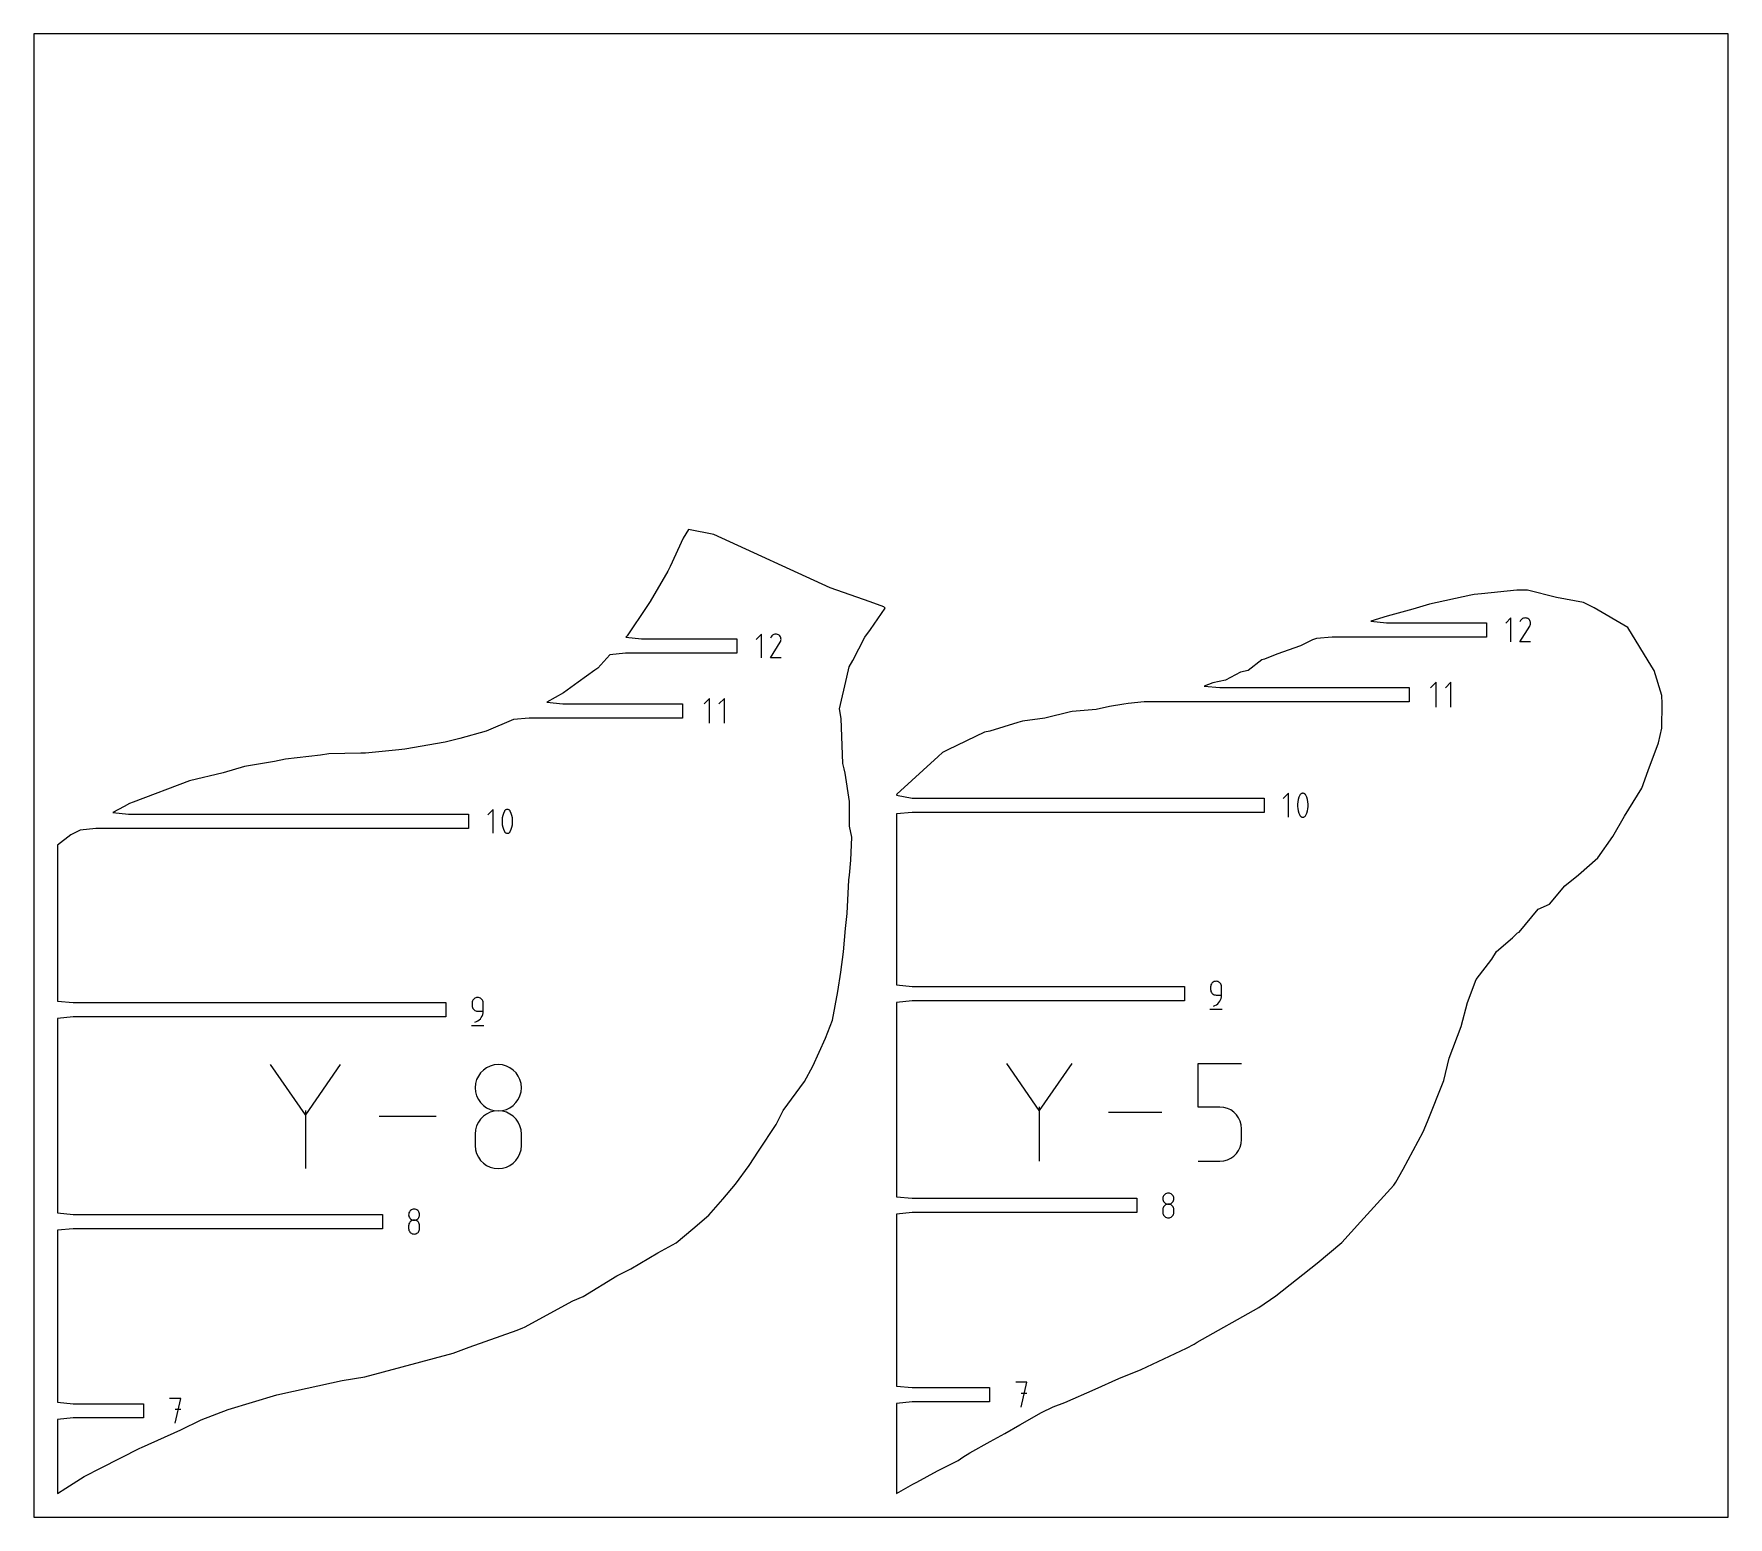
# Model space of a CAD drawing. Extents: x 0 to 480, y 0 to 420.
import ezdxf

# ---------------------------------------------------------------- set-up
doc = ezdxf.new("R2010")
doc.units = 0

msp = doc.modelspace()

# ---------------------------------------------------------------- linework, layer by layer
at = {"layer": 'annotation', "color": 1}
for p, q in [((418.486936, 254.611264), (416.984001, 253.107906)), ((418.486936, 247.850816), (418.486936, 254.611264)), ((421.781179, 254.413613), (421.567931, 254.266563)), ((422.014263, 254.521041), (421.781179, 254.413613)), ((422.261476, 254.587364), (422.014263, 254.521041)), ((422.517108, 254.611099), (422.261476, 254.587364)), ((422.775452, 254.590764), (422.517108, 254.611099)), ((423.030799, 254.524875), (422.775452, 254.590764)), ((423.277439, 254.411949), (423.030799, 254.524875)), ((423.498033, 254.255306), (423.277439, 254.411949)), ((423.277439, 254.411949), (423.277439, 254.411949)), ((206.140761, 250.048709), (204.637827, 248.545351)), ((206.140761, 243.28826), (206.140761, 250.048709)), ((209.221757, 249.704008), (209.034055, 249.518819)), ((209.435004, 249.851058), (209.221757, 249.704008)), ((209.668089, 249.958486), (209.435004, 249.851058)), ((209.915301, 250.024809), (209.668089, 249.958486)), ((210.170934, 250.048544), (209.915301, 250.024809)), ((210.429278, 250.028208), (210.170934, 250.048544)), ((210.684625, 249.962319), (210.429278, 250.028208)), ((210.931265, 249.849393), (210.684625, 249.962319)), ((211.151859, 249.692751), (210.931265, 249.849393)), ((210.931265, 249.849393), (210.931265, 249.849393)), ((211.336299, 249.50478), (211.151859, 249.692751)), ((421.022402, 247.850761), (423.796789, 252.317168)), ((421.223783, 253.85953), (421.026642, 253.481359)), ((421.38023, 254.081375), (421.223783, 253.85953)), ((421.567931, 254.266563), (421.38023, 254.081375)), ((423.682473, 254.067336), (423.498033, 254.255306)), ((423.82912, 253.853799), (423.682473, 254.067336)), ((423.796789, 252.317168), (423.800106, 252.321272)), ((423.796789, 252.317168), (423.796789, 252.317168)), ((423.800106, 252.321272), (423.803286, 252.325411)), ((423.803286, 252.325411), (423.806352, 252.32962)), ((423.806352, 252.32962), (423.809323, 252.333933)), ((423.809323, 252.333933), (423.812221, 252.338386)), ((423.812221, 252.338386), (423.815066, 252.343013)), ((423.815066, 252.343013), (423.817881, 252.34785)), ((423.817881, 252.34785), (423.820684, 252.352931)), ((423.820684, 252.352931), (423.823499, 252.358292)), ((423.823499, 252.358292), (423.938052, 252.604248)), ((423.823499, 252.358292), (423.823499, 252.358292)), ((423.936333, 253.620456), (423.82912, 253.853799)), ((424.002473, 253.373069), (423.936333, 253.620456)), ((423.938052, 252.604248), (424.004973, 252.859204)), ((424.0259, 253.117398), (424.002473, 253.373069)), ((424.004973, 252.859204), (424.0259, 253.117398)), ((208.676228, 243.288205), (211.450615, 247.754612)), ((208.877608, 249.296975), (208.680467, 248.918803)), ((209.034055, 249.518819), (208.877608, 249.296975)), ((211.482946, 249.291243), (211.336299, 249.50478)), ((211.450615, 247.754612), (211.453931, 247.758716)), ((211.450615, 247.754612), (211.450615, 247.754612)), ((211.453931, 247.758716), (211.457112, 247.762855)), ((211.457112, 247.762855), (211.460177, 247.767064)), ((211.460177, 247.767064), (211.463149, 247.771378)), ((211.463149, 247.771378), (211.466047, 247.775831)), ((211.466047, 247.775831), (211.468892, 247.780458)), ((211.468892, 247.780458), (211.471706, 247.785295)), ((211.471706, 247.785295), (211.47451, 247.790376)), ((211.47451, 247.790376), (211.477324, 247.795736)), ((211.477324, 247.795736), (211.591878, 248.041693)), ((211.477324, 247.795736), (211.477324, 247.795736)), ((211.590159, 249.057901), (211.482946, 249.291243)), ((211.656299, 248.810514), (211.590159, 249.057901)), ((211.591878, 248.041693), (211.658798, 248.296649)), ((211.679725, 248.554843), (211.656299, 248.810514)), ((211.658798, 248.296649), (211.679725, 248.554843)), ((424.024879, 247.850761), (421.022402, 247.850761)), ((211.678705, 243.288205), (208.676228, 243.288205)), ((397.282568, 236.384704), (395.71713, 234.818825)), ((397.282568, 229.343104), (397.282568, 236.384704)), ((401.488606, 236.384704), (399.923168, 234.818825)), ((401.488606, 229.343104), (401.488606, 236.384704)), ((191.446987, 231.822149), (189.881549, 230.25627)), ((191.446987, 224.780549), (191.446987, 231.822149)), ((195.653024, 231.822149), (194.087587, 230.25627)), ((195.653024, 224.780549), (195.653024, 231.822149)), ((355.484548, 204.974492), (353.978558, 203.468077)), ((355.484548, 198.200297), (355.484548, 204.974492)), ((358.090089, 202.558), (358.02517, 201.909247)), ((358.02517, 201.909247), (358.02517, 201.257816)), ((358.219927, 203.199064), (358.090089, 202.558)), ((358.414683, 203.827429), (358.219927, 203.199064)), ((358.674359, 204.438085), (358.414683, 203.827429)), ((358.761806, 204.583504), (358.674359, 204.438085)), ((358.674359, 204.438085), (358.674359, 204.438085)), ((358.870787, 204.707427), (358.761806, 204.583504)), ((358.997695, 204.808654), (358.870787, 204.707427)), ((359.138921, 204.885987), (358.997695, 204.808654)), ((359.290857, 204.938225), (359.138921, 204.885987)), ((359.449893, 204.96417), (359.290857, 204.938225)), ((359.612423, 204.962622), (359.449893, 204.96417)), ((359.774838, 204.932383), (359.612423, 204.962622)), ((359.933529, 204.872252), (359.774838, 204.932383)), ((359.994278, 204.840328), (359.933529, 204.872252)), ((359.933529, 204.872252), (359.933529, 204.872252)), ((360.052573, 204.80366), (359.994278, 204.840328)), ((360.10813, 204.762538), (360.052573, 204.80366)), ((360.160666, 204.717251), (360.10813, 204.762538)), ((360.209898, 204.66809), (360.160666, 204.717251)), ((360.255543, 204.615345), (360.209898, 204.66809)), ((360.297317, 204.559307), (360.255543, 204.615345)), ((360.334937, 204.500265), (360.297317, 204.559307)), ((360.36812, 204.438509), (360.334937, 204.500265)), ((360.629055, 203.826595), (360.36812, 204.438509)), ((360.36812, 204.438509), (360.36812, 204.438509)), ((360.824756, 203.197286), (360.629055, 203.826595)), ((360.955223, 202.555593), (360.824756, 203.197286)), ((361.020457, 201.906525), (360.955223, 202.555593)), ((361.020457, 201.255094), (361.020457, 201.906525)), ((130.100589, 200.411936), (128.594599, 198.905521)), ((130.100589, 193.637742), (130.100589, 200.411936)), ((132.70613, 197.995445), (132.641211, 197.346692)), ((132.641211, 197.346692), (132.641211, 196.695261)), ((132.835968, 198.636509), (132.70613, 197.995445)), ((133.030724, 199.264874), (132.835968, 198.636509)), ((133.2904, 199.875529), (133.030724, 199.264874)), ((133.377847, 200.020948), (133.2904, 199.875529)), ((133.2904, 199.875529), (133.2904, 199.875529)), ((133.486828, 200.144872), (133.377847, 200.020948)), ((133.613736, 200.246099), (133.486828, 200.144872)), ((133.754962, 200.323431), (133.613736, 200.246099)), ((133.906898, 200.37567), (133.754962, 200.323431)), ((134.065934, 200.401615), (133.906898, 200.37567)), ((134.228464, 200.400067), (134.065934, 200.401615)), ((134.390879, 200.369827), (134.228464, 200.400067)), ((134.549569, 200.309696), (134.390879, 200.369827)), ((134.610319, 200.277773), (134.549569, 200.309696)), ((134.549569, 200.309696), (134.549569, 200.309696)), ((134.668614, 200.241105), (134.610319, 200.277773)), ((134.724171, 200.199982), (134.668614, 200.241105)), ((134.776707, 200.154695), (134.724171, 200.199982)), ((134.825939, 200.105534), (134.776707, 200.154695)), ((134.871584, 200.05279), (134.825939, 200.105534)), ((134.913358, 199.996751), (134.871584, 200.05279)), ((134.950978, 199.937709), (134.913358, 199.996751)), ((134.984161, 199.875954), (134.950978, 199.937709)), ((135.245096, 199.26404), (134.984161, 199.875954)), ((134.984161, 199.875954), (134.984161, 199.875954)), ((135.440797, 198.634731), (135.245096, 199.26404)), ((135.571264, 197.993037), (135.440797, 198.634731)), ((135.636497, 197.34397), (135.571264, 197.993037)), ((135.636497, 196.692539), (135.636497, 197.34397)), ((358.02517, 201.257816), (358.090089, 200.608717)), ((358.090089, 200.608717), (358.219927, 199.966961)), ((358.219927, 199.966961), (358.414683, 199.337557)), ((358.414683, 199.337557), (358.674359, 198.725517)), ((358.674359, 198.725517), (358.674359, 198.725517)), ((358.674359, 198.725517), (358.707422, 198.663885)), ((358.707422, 198.663885), (358.744764, 198.605137)), ((358.744764, 198.605137), (358.786229, 198.549453)), ((358.786229, 198.549453), (358.831658, 198.497009)), ((358.831658, 198.497009), (358.880896, 198.447985)), ((358.880896, 198.447985), (358.933783, 198.402559)), ((358.933783, 198.402559), (358.990164, 198.360909)), ((358.990164, 198.360909), (359.04988, 198.323214)), ((359.04988, 198.323214), (359.112774, 198.289651)), ((359.112774, 198.289651), (359.112774, 198.289651)), ((359.112774, 198.289651), (359.270215, 198.230795)), ((359.270215, 198.230795), (359.431684, 198.201555)), ((359.431684, 198.201555), (359.59353, 198.200738)), ((359.59353, 198.200738), (359.752104, 198.22715)), ((359.752104, 198.22715), (359.903754, 198.279602)), ((359.903754, 198.279602), (360.044832, 198.356899)), ((360.044832, 198.356899), (360.171685, 198.457849)), ((360.171685, 198.457849), (360.280665, 198.581261)), ((360.280665, 198.581261), (360.36812, 198.725942)), ((360.36812, 198.725942), (360.629055, 199.336723)), ((360.36812, 198.725942), (360.36812, 198.725942)), ((360.629055, 199.336723), (360.824756, 199.965183)), ((360.824756, 199.965183), (360.955223, 200.60631)), ((360.955223, 200.60631), (361.020457, 201.255094)), ((132.641211, 196.695261), (132.70613, 196.046162)), ((132.70613, 196.046162), (132.835968, 195.404405)), ((132.835968, 195.404405), (133.030724, 194.775002)), ((133.030724, 194.775002), (133.2904, 194.162962)), ((133.2904, 194.162962), (133.2904, 194.162962)), ((133.2904, 194.162962), (133.323463, 194.10133)), ((133.323463, 194.10133), (133.360805, 194.042582)), ((133.360805, 194.042582), (133.40227, 193.986897)), ((133.40227, 193.986897), (133.447699, 193.934454)), ((133.447699, 193.934454), (133.496937, 193.88543)), ((133.496937, 193.88543), (133.549824, 193.840004)), ((133.549824, 193.840004), (133.606205, 193.798354)), ((133.606205, 193.798354), (133.665921, 193.760658)), ((133.665921, 193.760658), (133.728815, 193.727096)), ((133.728815, 193.727096), (133.728815, 193.727096)), ((133.728815, 193.727096), (133.886256, 193.66824)), ((133.886256, 193.66824), (134.047725, 193.639)), ((134.047725, 193.639), (134.209571, 193.638182)), ((134.209571, 193.638182), (134.368145, 193.664595)), ((134.368145, 193.664595), (134.519795, 193.717046)), ((134.519795, 193.717046), (134.660873, 193.794343)), ((134.660873, 193.794343), (134.787726, 193.895294)), ((134.787726, 193.895294), (134.896706, 194.018706)), ((134.896706, 194.018706), (134.984161, 194.163387)), ((134.984161, 194.163387), (135.245096, 194.774168)), ((134.984161, 194.163387), (134.984161, 194.163387)), ((135.245096, 194.774168), (135.440797, 195.402627)), ((135.440797, 195.402627), (135.571264, 196.043754)), ((135.571264, 196.043754), (135.636497, 196.692539)), ((333.402234, 150.450771), (333.376988, 150.169465)), ((333.376988, 150.169465), (333.376988, 149.386526)), ((333.376988, 149.386526), (333.376988, 149.386526)), ((333.376988, 149.386526), (333.402234, 149.105235)), ((333.475001, 150.715602), (333.402234, 150.450771)), ((333.402234, 149.105235), (333.475001, 148.840445)), ((333.590832, 150.95952), (333.475001, 150.715602)), ((333.475001, 148.840445), (333.590832, 148.596586)), ((333.745273, 151.178087), (333.590832, 150.95952)), ((333.933868, 151.366866), (333.745273, 151.178087)), ((334.152159, 151.521419), (333.933868, 151.366866)), ((334.395692, 151.637308), (334.152159, 151.521419)), ((334.660011, 151.710096), (334.395692, 151.637308)), ((334.94066, 151.735345), (334.660011, 151.710096)), ((335.22189, 151.710096), (334.94066, 151.735345)), ((334.94066, 151.735345), (334.94066, 151.735345)), ((335.486518, 151.637308), (335.22189, 151.710096)), ((335.730142, 151.521419), (335.486518, 151.637308)), ((335.948361, 151.366866), (335.730142, 151.521419)), ((336.136773, 151.178087), (335.948361, 151.366866)), ((336.290978, 150.95952), (336.136773, 151.178087)), ((336.406573, 150.715602), (336.290978, 150.95952)), ((336.479158, 150.450771), (336.406573, 150.715602)), ((336.504331, 150.169465), (336.479158, 150.450771)), ((336.504331, 147.821088), (336.504331, 150.169465)), ((336.504331, 150.169465), (336.504331, 150.169465)), ((124.184745, 145.888216), (124.159499, 145.60691)), ((124.159499, 145.60691), (124.159499, 144.82397)), ((124.159499, 144.82397), (124.159499, 144.82397)), ((124.159499, 144.82397), (124.184745, 144.54268)), ((124.257512, 146.153046), (124.184745, 145.888216)), ((124.184745, 144.54268), (124.257512, 144.27789)), ((124.373344, 146.396964), (124.257512, 146.153046)), ((124.257512, 144.27789), (124.373344, 144.03403)), ((124.527785, 146.615531), (124.373344, 146.396964)), ((124.373344, 144.03403), (124.527785, 143.815533)), ((124.716379, 146.80431), (124.527785, 146.615531)), ((124.93467, 146.958863), (124.716379, 146.80431)), ((125.178204, 147.074753), (124.93467, 146.958863)), ((125.442522, 147.147541), (125.178204, 147.074753)), ((125.723171, 147.172789), (125.442522, 147.147541)), ((126.004401, 147.147541), (125.723171, 147.172789)), ((125.723171, 147.172789), (125.723171, 147.172789)), ((126.269029, 147.074753), (126.004401, 147.147541)), ((126.512653, 146.958863), (126.269029, 147.074753)), ((126.730872, 146.80431), (126.512653, 146.958863)), ((126.919284, 146.615531), (126.730872, 146.80431)), ((127.073489, 146.396964), (126.919284, 146.615531)), ((127.189084, 146.153046), (127.073489, 146.396964)), ((127.261669, 145.888216), (127.189084, 146.153046)), ((127.286842, 145.60691), (127.261669, 145.888216)), ((127.286842, 143.258532), (127.286842, 145.60691)), ((127.286842, 145.60691), (127.286842, 145.60691)), ((333.590832, 148.596586), (333.745273, 148.378088)), ((333.745273, 148.378088), (333.933868, 148.189383)), ((333.933868, 148.189383), (334.152159, 148.034899)), ((334.152159, 148.034899), (334.395692, 147.919069)), ((334.158162, 144.693745), (334.605325, 144.86038)), ((334.158162, 144.693745), (334.158162, 144.693745)), ((334.395692, 147.919069), (334.660011, 147.846321)), ((334.605325, 144.86038), (335.015766, 145.085618)), ((334.660011, 147.846321), (334.94066, 147.821088)), ((334.94066, 147.821088), (336.504331, 147.821088)), ((335.015766, 145.085618), (335.385243, 145.363719)), ((335.385243, 145.363719), (335.709514, 145.688945)), ((335.709514, 145.688945), (335.984338, 146.055557)), ((335.984338, 146.055557), (336.205473, 146.457817)), ((336.205473, 146.457817), (336.368678, 146.889984)), ((336.368678, 146.889984), (336.469711, 147.346321)), ((336.469711, 147.346321), (336.504331, 147.821088)), ((123.964096, 139.250989), (127.484896, 139.250989)), ((124.527785, 143.815533), (124.716379, 143.626827)), ((124.716379, 143.626827), (124.93467, 143.472344)), ((124.93467, 143.472344), (125.178204, 143.356513)), ((124.940673, 140.131189), (125.387837, 140.297825)), ((124.940673, 140.131189), (124.940673, 140.131189)), ((125.178204, 143.356513), (125.442522, 143.283766)), ((125.387837, 140.297825), (125.798278, 140.523062)), ((125.442522, 143.283766), (125.723171, 143.258532)), ((125.723171, 143.258532), (127.286842, 143.258532)), ((125.798278, 140.523062), (126.167754, 140.801164)), ((126.167754, 140.801164), (126.492025, 141.12639)), ((126.492025, 141.12639), (126.766849, 141.493002)), ((126.766849, 141.493002), (126.987984, 141.895261)), ((126.987984, 141.895261), (127.151189, 142.327429)), ((127.151189, 142.327429), (127.252222, 142.783765)), ((127.252222, 142.783765), (127.286842, 143.258532)), ((333.181585, 143.813545), (336.702385, 143.813545)), ((76.906913, 113.947032), (67.061847, 128.184341)), ((86.750127, 128.184341), (76.906913, 113.947032)), ((125.921305, 124.900938), (125.435994, 123.881782)), ((126.568445, 125.814752), (125.921305, 124.900938)), ((127.358785, 126.604469), (126.568445, 125.814752)), ((128.273692, 127.251338), (127.358785, 126.604469)), ((129.294537, 127.736605), (128.273692, 127.251338)), ((130.402687, 128.041517), (129.294537, 127.736605)), ((131.579511, 128.147322), (130.402687, 128.041517)), ((132.756336, 128.041517), (131.579511, 128.147322)), ((131.579511, 128.147322), (131.579511, 128.147322)), ((133.864486, 127.736605), (132.756336, 128.041517)), ((134.88533, 127.251338), (133.864486, 127.736605)), ((135.800238, 126.604469), (134.88533, 127.251338)), ((136.590578, 125.814752), (135.800238, 126.604469)), ((137.237718, 124.900938), (136.590578, 125.814752)), ((137.723028, 123.881782), (137.237718, 124.900938)), ((284.84558, 115.096444), (275.628863, 128.425075)), ((294.060565, 128.425075), (284.84558, 115.096444)), ((329.892959, 116.119657), (329.892959, 128.424209)), ((329.892959, 128.424209), (342.164588, 128.424209)), ((125.131145, 122.776037), (125.025389, 121.602454)), ((125.025389, 121.602454), (125.025389, 121.602454)), ((125.025389, 121.602454), (125.131206, 120.423362)), ((125.435994, 123.881782), (125.131145, 122.776037)), ((125.131206, 120.423362), (125.436208, 119.313326)), ((137.722815, 119.313326), (138.027816, 120.423362)), ((138.027877, 122.776037), (137.723028, 123.881782)), ((138.027816, 120.423362), (138.133634, 121.602454)), ((138.133634, 121.602454), (138.027877, 122.776037)), ((138.133634, 121.602454), (138.133634, 121.602454)), ((125.436208, 119.313326), (125.921716, 118.290945)), ((125.921716, 118.290945), (126.569054, 117.374822)), ((126.569054, 117.374822), (127.359546, 116.583555)), ((127.359546, 116.583555), (128.274515, 115.935747)), ((128.274515, 115.935747), (129.295283, 115.449998)), ((129.295283, 115.449998), (130.403174, 115.144907)), ((132.755849, 115.144907), (133.86374, 115.449998)), ((133.86374, 115.449998), (134.884508, 115.935747)), ((134.884508, 115.935747), (135.799476, 116.583555)), ((135.799476, 116.583555), (136.589968, 117.374822)), ((136.589968, 117.374822), (137.237307, 118.290945)), ((137.237307, 118.290945), (137.722815, 119.313326)), ((284.84558, 116.169042), (284.84558, 100.79225)), ((336.028773, 116.119657), (329.892959, 116.119657)), ((337.130489, 116.021176), (336.028773, 116.119657)), ((338.167913, 115.73715), (337.130489, 116.021176)), ((339.123603, 115.284708), (338.167913, 115.73715)), ((339.980118, 114.680979), (339.123603, 115.284708)), ((76.906913, 115.092754), (76.906913, 98.667653)), ((113.960101, 113.425997), (97.821893, 113.425997)), ((125.435994, 110.765699), (125.131145, 109.656092)), ((125.921305, 111.787757), (125.435994, 110.765699)), ((126.568445, 112.70365), (125.921305, 111.787757)), ((127.358785, 113.494762), (126.568445, 112.70365)), ((128.273692, 114.142476), (127.358785, 113.494762)), ((129.294537, 114.628177), (128.273692, 114.142476)), ((130.402687, 114.93325), (129.294537, 114.628177)), ((131.579511, 115.039077), (130.402687, 114.93325)), ((130.403174, 115.144907), (131.579511, 115.039077)), ((131.579511, 115.039077), (132.755849, 115.144907)), ((132.756336, 114.93331), (131.579511, 115.039077)), ((131.579511, 115.039077), (131.579511, 115.039077)), ((131.579511, 115.039077), (131.579511, 115.039077)), ((133.864486, 114.62839), (132.756336, 114.93331)), ((134.88533, 114.142887), (133.864486, 114.62839)), ((135.800238, 113.495371), (134.88533, 114.142887)), ((136.590578, 112.704412), (135.800238, 113.495371)), ((137.237718, 111.78858), (136.590578, 112.704412)), ((137.723028, 110.766446), (137.237718, 111.78858)), ((138.027877, 109.65658), (137.723028, 110.766446)), ((319.533899, 114.608663), (304.42569, 114.608663)), ((340.720015, 113.94309), (339.980118, 114.680979)), ((341.325853, 113.088171), (340.720015, 113.94309)), ((341.780189, 112.133348), (341.325853, 113.088171)), ((342.065581, 111.09575), (341.780189, 112.133348)), ((342.164588, 109.992507), (342.065581, 111.09575)), ((125.131145, 109.656092), (125.025389, 108.477551)), ((125.025389, 108.477551), (125.025389, 105.212521)), ((138.133634, 108.477551), (138.027877, 109.65658)), ((138.133634, 105.212521), (138.133634, 108.477551)), ((138.133634, 108.477551), (138.133634, 108.477551)), ((341.779989, 104.793053), (342.065524, 105.832084)), ((342.065524, 105.832084), (342.164588, 106.935862)), ((342.164588, 106.935862), (342.164588, 109.992507)), ((342.164588, 109.992507), (342.164588, 109.992507)), ((125.025389, 105.212521), (125.025389, 105.212521)), ((125.025389, 105.212521), (125.131206, 104.034063)), ((125.131206, 104.034063), (125.436208, 102.925728)), ((125.436208, 102.925728), (125.921716, 101.90581)), ((125.921716, 101.90581), (126.569054, 100.992607)), ((126.569054, 100.992607), (127.359546, 100.204412)), ((135.799476, 100.204412), (136.589968, 100.992607)), ((136.589968, 100.992607), (137.237307, 101.90581)), ((137.237307, 101.90581), (137.722815, 102.925728)), ((137.722815, 102.925728), (138.027816, 104.034063)), ((138.027816, 104.034063), (138.133634, 105.212521)), ((336.028773, 100.793117), (337.130033, 100.892133)), ((337.130033, 100.892133), (338.167214, 101.177592)), ((338.167214, 101.177592), (339.122833, 101.632109)), ((339.122833, 101.632109), (339.979405, 102.238298)), ((339.979405, 102.238298), (340.719445, 102.978775)), ((340.719445, 102.978775), (341.325468, 103.836155)), ((341.325468, 103.836155), (341.779989, 104.793053)), ((127.359546, 100.204412), (128.274515, 99.559524)), ((128.274515, 99.559524), (129.295283, 99.076237)), ((129.295283, 99.076237), (130.403174, 98.772848)), ((130.403174, 98.772848), (131.579511, 98.667653)), ((131.579511, 98.667653), (132.755849, 98.772848)), ((131.579511, 98.667653), (131.579511, 98.667653)), ((132.755849, 98.772848), (133.86374, 99.076237)), ((133.86374, 99.076237), (134.884508, 99.559524)), ((134.884508, 99.559524), (135.799476, 100.204412)), ((329.892959, 100.793117), (336.028773, 100.793117)), ((336.028773, 100.793117), (336.028773, 100.793117)), ((320.222934, 91.200471), (320.06854, 90.982455)), ((320.411492, 91.388881), (320.222934, 91.200471)), ((320.629769, 91.543209), (320.411492, 91.388881)), ((320.87332, 91.658984), (320.629769, 91.543209)), ((321.137701, 91.731729), (320.87332, 91.658984)), ((321.418466, 91.756972), (321.137701, 91.731729)), ((321.699231, 91.731729), (321.418466, 91.756972)), ((321.418466, 91.756972), (321.418466, 91.756972)), ((321.963611, 91.658984), (321.699231, 91.731729)), ((322.207163, 91.543209), (321.963611, 91.658984)), ((322.42544, 91.388881), (322.207163, 91.543209)), ((322.613998, 91.200471), (322.42544, 91.388881)), ((322.768391, 90.982455), (322.613998, 91.200471)), ((106.378961, 86.4199), (106.263177, 86.176751)), ((106.533355, 86.637916), (106.378961, 86.4199)), ((106.721913, 86.826325), (106.533355, 86.637916)), ((106.94019, 86.980654), (106.721913, 86.826325)), ((107.183741, 87.096428), (106.94019, 86.980654)), ((107.448122, 87.169174), (107.183741, 87.096428)), ((107.728886, 87.194416), (107.448122, 87.169174)), ((108.009651, 87.169174), (107.728886, 87.194416)), ((107.728886, 87.194416), (107.728886, 87.194416)), ((108.274032, 87.096428), (108.009651, 87.169174)), ((108.517583, 86.980654), (108.274032, 87.096428)), ((108.73586, 86.826325), (108.517583, 86.980654)), ((108.924418, 86.637916), (108.73586, 86.826325)), ((109.078812, 86.4199), (108.924418, 86.637916)), ((109.194596, 86.176751), (109.078812, 86.4199)), ((319.880026, 90.4755), (319.854794, 90.195508)), ((319.854794, 90.195508), (319.854794, 90.195508)), ((319.854794, 90.195508), (319.88004, 89.914203)), ((319.880026, 87.345365), (319.854794, 87.064191)), ((319.854794, 87.064191), (319.854794, 86.285226)), ((319.952756, 90.739307), (319.880026, 90.4755)), ((319.952756, 87.610094), (319.880026, 87.345365)), ((319.88004, 89.914203), (319.952807, 89.649372)), ((320.06854, 90.982455), (319.952756, 90.739307)), ((320.06854, 87.853935), (319.952756, 87.610094)), ((319.952807, 89.649372), (320.068639, 89.405454)), ((320.222934, 88.072447), (320.06854, 87.853935)), ((320.068639, 89.405454), (320.22308, 89.186887)), ((320.411492, 88.261189), (320.222934, 88.072447)), ((320.22308, 89.186887), (320.411674, 88.998108)), ((320.629769, 88.415719), (320.411492, 88.261189)), ((320.411674, 88.998108), (320.629965, 88.843555)), ((320.87332, 88.531597), (320.629769, 88.415719)), ((320.629965, 88.843555), (320.873498, 88.727666)), ((321.137701, 88.604381), (320.87332, 88.531597)), ((320.873498, 88.727666), (321.137817, 88.654878)), ((321.418466, 88.629629), (321.137701, 88.604381)), ((321.137817, 88.654878), (321.418466, 88.629629)), ((321.418466, 88.629629), (321.699114, 88.654878)), ((321.699231, 88.604395), (321.418466, 88.629629)), ((321.418466, 88.629629), (321.418466, 88.629629)), ((321.418466, 88.629629), (321.418466, 88.629629)), ((321.699114, 88.654878), (321.963433, 88.727666)), ((321.963611, 88.531648), (321.699231, 88.604395)), ((321.963433, 88.727666), (322.206966, 88.843555)), ((322.207163, 88.415817), (321.963611, 88.531648)), ((322.206966, 88.843555), (322.425258, 88.998108)), ((322.42544, 88.261334), (322.207163, 88.415817)), ((322.425258, 88.998108), (322.613852, 89.186887)), ((322.613998, 88.072628), (322.42544, 88.261334)), ((322.613852, 89.186887), (322.768293, 89.405454)), ((322.768391, 87.854131), (322.613998, 88.072628)), ((322.768293, 89.405454), (322.884125, 89.649372)), ((322.884176, 90.739307), (322.768391, 90.982455)), ((322.884176, 87.610272), (322.768391, 87.854131)), ((322.884125, 89.649372), (322.956892, 89.914203)), ((322.956906, 90.4755), (322.884176, 90.739307)), ((322.956906, 87.345482), (322.884176, 87.610272)), ((322.956892, 89.914203), (322.982137, 90.195508)), ((322.982137, 90.195508), (322.956906, 90.4755)), ((322.982137, 87.064191), (322.956906, 87.345482)), ((322.982137, 90.195508), (322.982137, 90.195508)), ((322.982137, 86.285226), (322.982137, 87.064191)), ((322.982137, 87.064191), (322.982137, 87.064191)), ((106.190446, 85.912944), (106.165215, 85.632953)), ((106.165215, 85.632953), (106.165215, 85.632953)), ((106.165215, 85.632953), (106.190461, 85.351647)), ((106.190446, 82.78281), (106.165215, 82.501636)), ((106.165215, 82.501636), (106.165215, 81.72267)), ((106.165215, 81.72267), (106.165215, 81.72267)), ((106.165215, 81.72267), (106.190461, 81.441516)), ((106.263177, 86.176751), (106.190446, 85.912944)), ((106.263177, 83.047538), (106.190446, 82.78281)), ((106.190461, 85.351647), (106.263227, 85.086817)), ((106.378961, 83.291379), (106.263177, 83.047538)), ((106.263227, 85.086817), (106.379059, 84.842899)), ((106.533355, 83.509891), (106.378961, 83.291379)), ((106.379059, 84.842899), (106.5335, 84.624331)), ((106.721913, 83.698633), (106.533355, 83.509891)), ((106.5335, 84.624331), (106.722094, 84.435552)), ((106.94019, 83.853164), (106.721913, 83.698633)), ((106.722094, 84.435552), (106.940386, 84.280999)), ((107.183741, 83.969042), (106.94019, 83.853164)), ((106.940386, 84.280999), (107.183919, 84.16511)), ((107.448122, 84.041825), (107.183741, 83.969042)), ((107.183919, 84.16511), (107.448238, 84.092322)), ((107.728886, 84.067073), (107.448122, 84.041825)), ((107.448238, 84.092322), (107.728886, 84.067073)), ((107.728886, 84.067073), (108.009535, 84.092322)), ((108.009651, 84.04184), (107.728886, 84.067073)), ((107.728886, 84.067073), (107.728886, 84.067073)), ((107.728886, 84.067073), (107.728886, 84.067073)), ((108.009535, 84.092322), (108.273854, 84.16511)), ((108.274032, 83.969093), (108.009651, 84.04184)), ((108.273854, 84.16511), (108.517387, 84.280999)), ((108.517583, 83.853262), (108.274032, 83.969093)), ((108.517387, 84.280999), (108.735679, 84.435552)), ((108.73586, 83.698779), (108.517583, 83.853262)), ((108.735679, 84.435552), (108.924273, 84.624331)), ((108.924418, 83.510073), (108.73586, 83.698779)), ((108.924273, 84.624331), (109.078714, 84.842899)), ((109.078812, 83.291575), (108.924418, 83.510073)), ((109.078714, 84.842899), (109.194545, 85.086817)), ((109.194596, 83.047716), (109.078812, 83.291575)), ((109.194545, 85.086817), (109.267312, 85.351647)), ((109.267327, 85.912944), (109.194596, 86.176751)), ((109.267327, 82.782926), (109.194596, 83.047716)), ((109.267312, 85.351647), (109.292558, 85.632953)), ((109.267312, 81.441516), (109.292558, 81.72267)), ((109.292558, 85.632953), (109.267327, 85.912944)), ((109.292558, 82.501636), (109.267327, 82.782926)), ((109.292558, 85.632953), (109.292558, 85.632953)), ((109.292558, 81.72267), (109.292558, 82.501636)), ((109.292558, 82.501636), (109.292558, 82.501636)), ((319.854794, 86.285226), (319.854794, 86.285226)), ((319.854794, 86.285226), (319.88004, 86.004071)), ((319.88004, 86.004071), (319.952807, 85.739646)), ((319.952807, 85.739646), (320.068639, 85.496316)), ((320.068639, 85.496316), (320.22308, 85.278446)), ((320.22308, 85.278446), (320.411674, 85.0904)), ((320.411674, 85.0904), (320.629965, 84.936543)), ((320.629965, 84.936543), (320.873498, 84.821241)), ((320.873498, 84.821241), (321.137817, 84.748859)), ((321.137817, 84.748859), (321.418466, 84.723762)), ((321.418466, 84.723762), (321.699114, 84.748859)), ((321.418466, 84.723762), (321.418466, 84.723762)), ((321.699114, 84.748859), (321.963433, 84.821241)), ((321.963433, 84.821241), (322.206966, 84.936543)), ((322.206966, 84.936543), (322.425258, 85.0904)), ((322.425258, 85.0904), (322.613852, 85.278446)), ((322.613852, 85.278446), (322.768293, 85.496316)), ((322.768293, 85.496316), (322.884125, 85.739646)), ((322.884125, 85.739646), (322.956892, 86.004071)), ((322.956892, 86.004071), (322.982137, 86.285226)), ((106.190461, 81.441516), (106.263227, 81.177091)), ((106.263227, 81.177091), (106.379059, 80.933761)), ((106.379059, 80.933761), (106.5335, 80.71589)), ((106.5335, 80.71589), (106.722094, 80.527844)), ((106.722094, 80.527844), (106.940386, 80.373988)), ((106.940386, 80.373988), (107.183919, 80.258686)), ((107.183919, 80.258686), (107.448238, 80.186304)), ((107.448238, 80.186304), (107.728886, 80.161207)), ((107.728886, 80.161207), (108.009535, 80.186304)), ((107.728886, 80.161207), (107.728886, 80.161207)), ((108.009535, 80.186304), (108.273854, 80.258686)), ((108.273854, 80.258686), (108.517387, 80.373988)), ((108.517387, 80.373988), (108.735679, 80.527844)), ((108.735679, 80.527844), (108.924273, 80.71589)), ((108.924273, 80.71589), (109.078714, 80.933761)), ((109.078714, 80.933761), (109.194545, 81.177091)), ((109.194545, 81.177091), (109.267312, 81.441516)), ((41.592697, 33.614285), (38.46138, 33.614285)), ((40.027259, 26.572685), (41.592697, 33.614285)), ((281.318772, 38.176841), (278.187455, 38.176841)), ((279.753334, 31.135241), (281.318772, 38.176841)), ((281.318772, 35.041107), (279.753334, 35.041107)), ((41.592697, 30.478552), (40.027259, 30.478552))]:
    msp.add_line(p, q, dxfattribs=at)
at = {"layer": 'boundary', "color": 5}
for p, q in [((185.425059, 279.671917), (183.905397, 277.242418)), ((192.636612, 278.250254), (185.425059, 279.671917)), ((183.905397, 277.242418), (180.290232, 269.187841)), ((225.630035, 263.102226), (192.636612, 278.250254)), ((180.290232, 269.187841), (179.623379, 267.879774)), ((179.623379, 267.879774), (174.571054, 259.318575)), ((174.571054, 259.318575), (173.661041, 257.832848)), ((236.898854, 259.206343), (225.630035, 263.102226)), ((240.768923, 257.770218), (236.898854, 259.206343)), ((407.154908, 261.06378), (395.420176, 258.506886)), ((408.081743, 261.215961), (407.154908, 261.06378)), ((410.16785, 261.444211), (408.081743, 261.215961)), ((420.182876, 262.441605), (410.16785, 261.444211)), ((423.181938, 262.505364), (420.182876, 262.441605)), ((431.389657, 260.386284), (423.181938, 262.505364)), ((438.987928, 258.961175), (431.389657, 260.386284)), ((173.661041, 257.832848), (168.086068, 249.529551)), ((237.060294, 251.345398), (241.217174, 257.410287)), ((241.217174, 257.410287), (240.768923, 257.770218)), ((383.36701, 255.126514), (378.78381, 253.69664)), ((390.631191, 257.13293), (383.36701, 255.126514)), ((395.420176, 258.506886), (390.631191, 257.13293)), ((442.017427, 257.518717), (438.987928, 258.961175)), ((451.625262, 251.943021), (442.017427, 257.518717)), ((235.437195, 249.193892), (237.060294, 251.345398)), ((378.78381, 253.69664), (383.239124, 253.25654)), ((383.239124, 253.25654), (411.528437, 253.25654)), ((411.528437, 253.25654), (411.528437, 249.20554)), ((458.381564, 240.742636), (451.625262, 251.943021)), ((168.086068, 249.529551), (167.710415, 249.134084)), ((167.710415, 249.134084), (172.165729, 248.693985)), ((172.165729, 248.693985), (199.182263, 248.693985)), ((199.182263, 248.693985), (199.182263, 244.642985)), ((231.978807, 242.569698), (235.437195, 249.193892)), ((358.873624, 246.692958), (352.133906, 244.367793)), ((362.288367, 248.39607), (358.873624, 246.692958)), ((363.367569, 248.76544), (362.288367, 248.39607)), ((367.822883, 249.20554), (363.367569, 248.76544)), ((411.528437, 249.20554), (367.822883, 249.20554)), ((159.733586, 240.392229), (158.884224, 239.857389)), ((163.144403, 244.202885), (159.733586, 240.392229)), ((167.599717, 244.642984), (163.144403, 244.202885)), ((199.182263, 244.642985), (167.599717, 244.642984)), ((230.32735, 237.816747), (230.998582, 240.803182)), ((230.998582, 240.803182), (231.978807, 242.569698)), ((347.905951, 242.78046), (344.022516, 239.68954)), ((348.60848, 242.978322), (347.905951, 242.78046)), ((352.133906, 244.367793), (348.60848, 242.978322)), ((459.029856, 239.702736), (458.381564, 240.742636)), ((154.198639, 236.400349), (150.077137, 233.369337)), ((158.884224, 239.857389), (154.198639, 236.400349)), ((228.235285, 228.87559), (230.32735, 237.816747)), ((334.014429, 236.24698), (331.526495, 235.329504)), ((331.526495, 235.329504), (335.981809, 234.889404)), ((337.583508, 236.988354), (334.014429, 236.24698)), ((341.886973, 239.280122), (337.583508, 236.988354)), ((344.022516, 239.68954), (341.886973, 239.280122)), ((461.218281, 232.700308), (459.029856, 239.702736)), ((150.077137, 233.369337), (145.370411, 230.766949)), ((145.370411, 230.766949), (149.825725, 230.326849)), ((314.51514, 230.838405), (310.059826, 230.398304)), ((389.62653, 230.838404), (314.51514, 230.838405)), ((335.981809, 234.889404), (389.62653, 234.889404)), ((389.62653, 234.889404), (389.62653, 230.838404)), ((461.355259, 230.360381), (461.218281, 232.700308)), ((135.858805, 225.835749), (128.129055, 222.586379)), ((140.314119, 226.275849), (135.858805, 225.835749)), ((183.790949, 226.275849), (140.314119, 226.275849)), ((149.825725, 230.326849), (183.790949, 230.326849)), ((183.790949, 230.326849), (183.790949, 226.275849)), ((228.714489, 226.101687), (228.235285, 228.87559)), ((229.148908, 213.371454), (228.714489, 226.101687)), ((286.434769, 226.275245), (280.123386, 225.377334)), ((293.657315, 227.981791), (286.434769, 226.275245)), ((294.187038, 228.112403), (293.657315, 227.981791)), ((300.993964, 228.718647), (294.187038, 228.112403)), ((304.708062, 229.571446), (300.993964, 228.718647)), ((308.801393, 230.160375), (304.708062, 229.571446)), ((310.059826, 230.398304), (308.801393, 230.160375)), ((461.229203, 223.358055), (461.355259, 230.360381)), ((128.129055, 222.586379), (120.662508, 220.504985)), ((269.323347, 222.230005), (258.911645, 217.280081)), ((270.829287, 222.58323), (269.323347, 222.230005)), ((278.738385, 224.966603), (270.829287, 222.58323)), ((280.123386, 225.377334), (278.738385, 224.966603)), ((460.299254, 219.219618), (461.229203, 223.358055)), ((83.536265, 216.104777), (81.175786, 215.741425)), ((92.623536, 216.333697), (83.536265, 216.104777)), ((93.9747, 216.320302), (92.623536, 216.333697)), ((103.442261, 217.25525), (93.9747, 216.320302)), ((105.103339, 217.475422), (103.442261, 217.25525)), ((116.508571, 219.437355), (105.103339, 217.475422)), ((120.662508, 220.504985), (116.508571, 219.437355)), ((257.384637, 216.498544), (256.192794, 215.364742)), ((258.911645, 217.280081), (257.384637, 216.498544)), ((457.304259, 211.397028), (460.299254, 219.219618)), ((59.70439, 212.51285), (53.591381, 210.743692)), ((68.199134, 213.983167), (59.70439, 212.51285)), ((71.299294, 214.58197), (68.199134, 213.983167)), ((81.175786, 215.741425), (71.299294, 214.58197)), ((229.583343, 211.868404), (229.148908, 213.371454)), ((229.809903, 210.701553), (229.583343, 211.868404)), ((256.192794, 215.364742), (244.501407, 204.68957)), ((455.543592, 206.432904), (457.304259, 211.397028)), ((44.09714, 208.477067), (28.094682, 202.448773)), ((53.591381, 210.743692), (44.09714, 208.477067)), ((231.057984, 202.598574), (229.809903, 210.701553)), ((450.598358, 198.447096), (455.543592, 206.432904)), ((27.124319, 202.057639), (25.605575, 201.221095)), ((28.094682, 202.448773), (27.124319, 202.057639)), ((231.111586, 195.675464), (231.057984, 202.598574)), ((244.501407, 204.68957), (244.392174, 204.457223)), ((244.392174, 204.457223), (248.847488, 203.612895)), ((248.847488, 203.612895), (348.522995, 203.612894)), ((348.522995, 203.612894), (348.522995, 199.561894)), ((25.605575, 201.221095), (22.365516, 199.490439)), ((22.365516, 199.490439), (26.820829, 199.050339)), ((26.820829, 199.050339), (123.139036, 199.050339)), ((123.139036, 199.050339), (123.139036, 194.999339)), ((248.847488, 199.561895), (244.392174, 199.121794)), ((244.392174, 199.121794), (244.392174, 150.680145)), ((348.522995, 199.561894), (248.847488, 199.561895)), ((447.299355, 192.729449), (450.598358, 198.447096)), ((10.507825, 193.156734), (6.6875, 190.251379)), ((13.133535, 194.559239), (10.507825, 193.156734)), ((17.588849, 194.999339), (13.133535, 194.559239)), ((123.139036, 194.999339), (17.588849, 194.999339)), ((231.702506, 192.498394), (231.111586, 195.675464)), ((231.480413, 186.032883), (231.702506, 192.498394)), ((443.070449, 186.713247), (447.299355, 192.729449)), ((6.6875, 190.251379), (6.6875, 146.11759)), ((231.067558, 181.799283), (231.480413, 186.032883)), ((437.632935, 181.861682), (443.070449, 186.713247)), ((230.412468, 170.910157), (230.877412, 180.439766)), ((230.877412, 180.439766), (231.067558, 181.799283)), ((429.41557, 173.52446), (433.784738, 178.794124)), ((433.784738, 178.794124), (437.632935, 181.861682)), ((426.181476, 172.14008), (429.41557, 173.52446)), ((229.972283, 166.702193), (230.412468, 170.910157)), ((420.833078, 165.672065), (426.181476, 172.14008)), ((229.358238, 160.079864), (229.972283, 166.702193)), ((414.413456, 160.172535), (418.937029, 164.009207)), ((418.937029, 164.009207), (420.30449, 165.429365)), ((420.30449, 165.429365), (420.833078, 165.672065)), ((228.641482, 154.340408), (229.358238, 160.079864)), ((413.072137, 158.01175), (414.413456, 160.172535)), ((227.740585, 148.828722), (228.641482, 154.340408)), ((408.645286, 152.22347), (413.072137, 158.01175)), ((226.231824, 140.674869), (227.740585, 148.828722)), ((244.392174, 150.680145), (248.847488, 150.240045)), ((248.847488, 150.240045), (325.964985, 150.240045)), ((325.964985, 150.240045), (325.964984, 146.189045)), ((406.167841, 145.73649), (408.645286, 152.22347)), ((6.6875, 146.11759), (11.142814, 145.677489)), ((11.142814, 145.677489), (116.747496, 145.67749)), ((116.747496, 145.67749), (116.747496, 141.626489)), ((248.847488, 146.189045), (244.392174, 145.748945)), ((244.392174, 145.748945), (244.392174, 90.710383)), ((325.964984, 146.189045), (248.847488, 146.189045)), ((404.41326, 138.902921), (406.167841, 145.73649)), ((11.142814, 141.626489), (6.6875, 141.186389)), ((6.6875, 141.186389), (6.6875, 86.147827)), ((116.747496, 141.626489), (11.142814, 141.626489)), ((224.270517, 135.658539), (226.231824, 140.674869)), ((220.645698, 127.679923), (224.270517, 135.658539)), ((400.92714, 129.993164), (404.41326, 138.902921)), ((399.488338, 123.609694), (400.92714, 129.993164)), ((218.354944, 123.388092), (220.645698, 127.679923)), ((212.325502, 115.107587), (218.354944, 123.388092)), ((394.818175, 111.977817), (399.488338, 123.609694)), ((205.326239, 103.637326), (210.311623, 111.20955)), ((210.311623, 111.20955), (212.325502, 115.107587)), ((393.585673, 109.106915), (394.818175, 111.977817)), ((387.952196, 98.488461), (393.585673, 109.106915)), ((202.692643, 99.56246), (205.326239, 103.637326)), ((198.777951, 94.239582), (202.692643, 99.56246)), ((385.881309, 94.811202), (387.952196, 98.488461)), ((195.179655, 90.000716), (198.777951, 94.239582)), ((375.817394, 83.582552), (385.335927, 93.965497)), ((385.335927, 93.965497), (385.881309, 94.811202)), ((191.214833, 85.476295), (195.179655, 90.000716)), ((244.392174, 90.710383), (248.847488, 90.270283)), ((248.847488, 90.270283), (312.442349, 90.270283)), ((312.442349, 90.270283), (312.442349, 86.219283)), ((6.6875, 86.147827), (11.142814, 85.707728)), ((11.142814, 81.656728), (6.6875, 81.216628)), ((11.142814, 85.707728), (98.75277, 85.707727)), ((98.752769, 81.656728), (11.142814, 81.656728)), ((98.75277, 85.707727), (98.752769, 81.656728)), ((181.959852, 77.701496), (186.709616, 81.603536)), ((186.709616, 81.603536), (191.214833, 85.476295)), ((248.847488, 86.219283), (244.392174, 85.779183)), ((244.392174, 85.779183), (244.392174, 37.121641)), ((312.442349, 86.219283), (248.847488, 86.219283)), ((370.60712, 77.796241), (375.817394, 83.582552)), ((6.6875, 81.216628), (6.6875, 32.559085)), ((176.789807, 74.874011), (181.959852, 77.701496)), ((363.615487, 71.948109), (370.60712, 77.796241)), ((169.140833, 70.308885), (176.789807, 74.874011)), ((155.619136, 62.48438), (165.128316, 68.343068)), ((165.128316, 68.343068), (169.140833, 70.308885)), ((351.89146, 62.636005), (363.615487, 71.948109)), ((152.703376, 61.195779), (155.619136, 62.48438)), ((347.013645, 59.331576), (351.89146, 62.636005)), ((138.997115, 53.769962), (152.703376, 61.195779)), ((329.564919, 49.501887), (347.013645, 59.331576)), ((123.300519, 48.146031), (136.952381, 52.955992)), ((136.952381, 52.955992), (138.517974, 53.596866)), ((138.517974, 53.596866), (138.997115, 53.769962)), ((118.770405, 46.406512), (123.300519, 48.146031)), ((326.574013, 47.841448), (328.737714, 48.960168)), ((328.737714, 48.960168), (329.564919, 49.501887)), ((104.304074, 42.571488), (118.770405, 46.406512)), ((313.739951, 41.759251), (326.574013, 47.841448)), ((70.560882, 35.000937), (87.323551, 38.710772)), ((87.323551, 38.710772), (93.717667, 39.764068)), ((93.717667, 39.764068), (104.304074, 42.571488)), ((300.691701, 36.22659), (307.406763, 39.269515)), ((307.406763, 39.269515), (313.739951, 41.759251)), ((55.064038, 30.460685), (68.805026, 34.583718)), ((68.805026, 34.583718), (69.299842, 34.745108)), ((69.299842, 34.745108), (70.560882, 35.000937)), ((244.392174, 37.121641), (248.847488, 36.681541)), ((248.847488, 36.681541), (270.777218, 36.681541)), ((270.777218, 36.681541), (270.777218, 32.630541)), ((292.105856, 32.468583), (300.691701, 36.22659)), ((6.6875, 32.559085), (11.142814, 32.118985)), ((11.142814, 32.118985), (31.051142, 32.118986)), ((31.051142, 32.118986), (31.051142, 28.067985)), ((47.377093, 27.533537), (55.064038, 30.460685)), ((248.847488, 32.630541), (244.392174, 32.190441)), ((244.392174, 32.190441), (244.392174, 6.6875)), ((270.777218, 32.630541), (248.847488, 32.630541)), ((279.34075, 26.113005), (285.476641, 29.589222)), ((285.476641, 29.589222), (288.797965, 31.188684)), ((288.797965, 31.188684), (292.105856, 32.468583)), ((11.142814, 28.067985), (6.6875, 27.627885)), ((6.6875, 27.627885), (6.6875, 6.6875)), ((31.051142, 28.067985), (11.142814, 28.067985)), ((30.500571, 19.748983), (41.653879, 24.71016)), ((41.653879, 24.71016), (47.377093, 27.533537)), ((275.057229, 23.666625), (279.34075, 26.113005)), ((19.072442, 13.941453), (29.983271, 19.517247)), ((29.983271, 19.517247), (30.500571, 19.748983)), ((265.191324, 18.189009), (270.922917, 21.433007)), ((270.922917, 21.433007), (275.057229, 23.666625)), ((255.966096, 13.056489), (261.887608, 16.033603)), ((261.887608, 16.033603), (263.206229, 16.926686)), ((263.206229, 16.926686), (265.191324, 18.189009)), ((9.051678, 8.184951), (14.209211, 11.516884)), ((14.209211, 11.516884), (19.072442, 13.941453)), ((249.064399, 9.290694), (250.18331, 9.874626)), ((250.18331, 9.874626), (255.966096, 13.056489)), ((6.6875, 6.6875), (9.051678, 8.184951)), ((244.392174, 6.6875), (247.0282, 8.206773)), ((247.0282, 8.206773), (249.064399, 9.290694))]:
    msp.add_line(p, q, dxfattribs=at)
at = {"layer": 'frame', "color": 5}
for p, q in [((480, 420), (0, 420)), ((0, 420), (0, 0)), ((480, 0), (480, 420)), ((0, 0), (480, 0))]:
    msp.add_line(p, q, dxfattribs=at)

doc.saveas('drawing.dxf')
